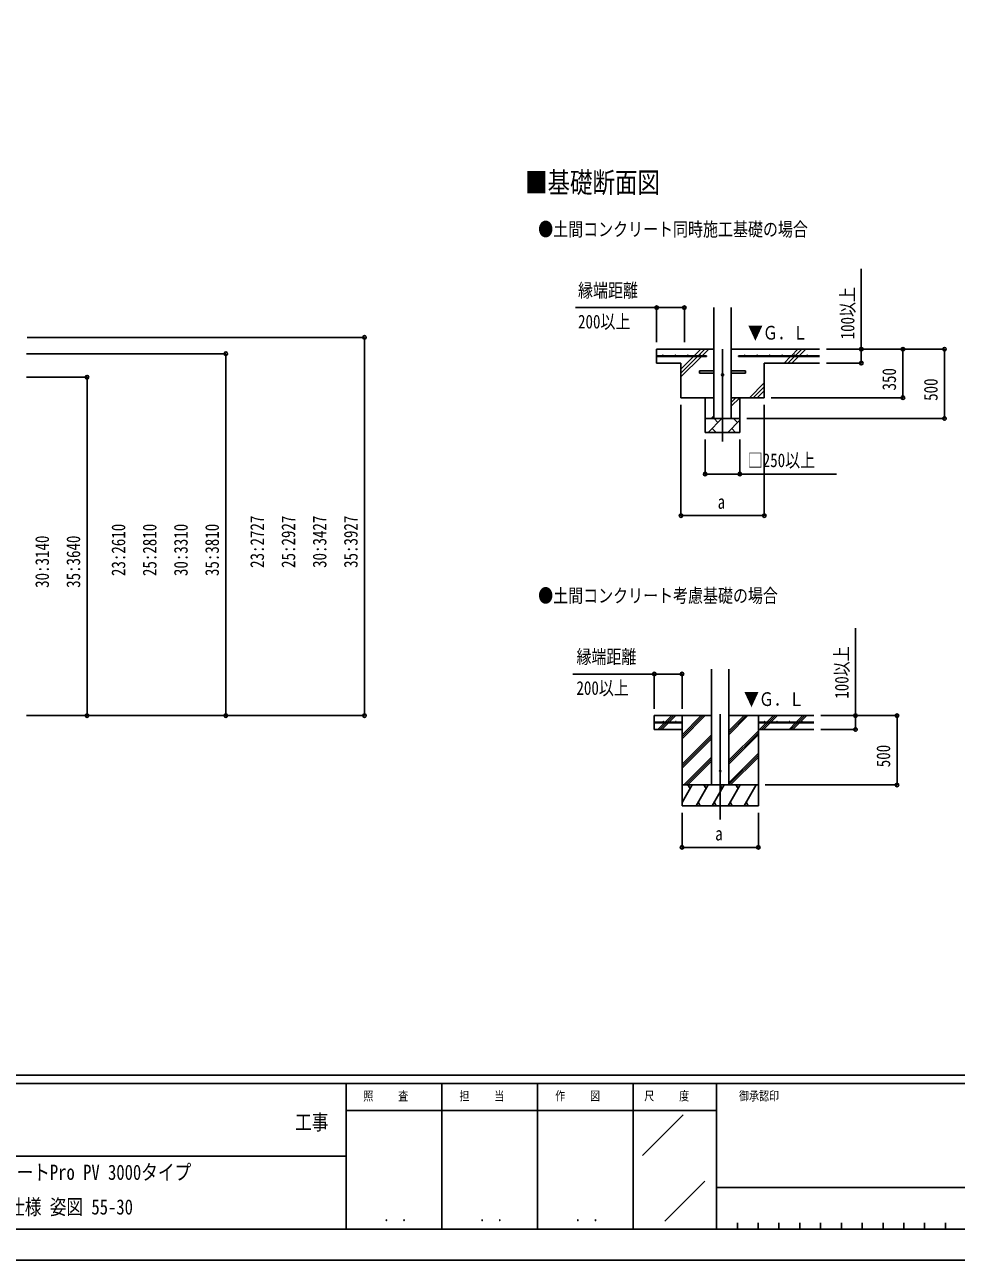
# Model space of a CAD drawing. Units: millimetres, scale not verified. Extents: x -12615 to 12615, y -8910 to 8910.
# Drawn here: x 1568 to 8283, y -8910 to 0 of the extents above; entities that cross this region are included whole.
import ezdxf
from ezdxf.enums import TextEntityAlignment as Align

# ---------------------------------------------------------------- set-up
doc = ezdxf.new("R2010")
doc.units = ezdxf.units.MM
doc.header["$LTSCALE"] = 40
for name, color, linetype in [('0-2_USER1', 3, 'Continuous'), ('0-3_YKK_12', 2, 'Continuous'), ('0-4_YKK_13', 4, 'Continuous'), ('0-5_YKK_A1', 4, 'Continuous'), ('0-6_YKK_D', 6, 'Continuous'), ('0-7_YKK_ZWAK', 7, 'Continuous')]:
    doc.layers.add(name, color=color, linetype=linetype)
doc.styles.add('ＭＳ ゴシック', font='')
doc.styles.get('ＭＳ ゴシック').set_extended_font_data('MS Gothic')

msp = doc.modelspace()

# ---------------------------------------------------------------- linework, layer by layer
at = {"layer": '0-3_YKK_12'}
for p, q in [((6598.36, -2340.08), (6598.36, -3006.03)), ((6581.3, -4972.97), (6581.3, -5732.18))]:
    msp.add_line(p, q, dxfattribs=at)
at = {"layer": '0-4_YKK_13'}
for p, q in [((6433.36, -2497.08), (6535.86, -2497.08)), ((6433.36, -2513.08), (6433.36, -2497.08)), ((6433.36, -2513.08), (6535.86, -2513.08)), ((6660.86, -2497.08), (6763.36, -2497.08)), ((6660.86, -2513.08), (6763.36, -2513.08)), ((6763.36, -2497.08), (6763.36, -2513.08))]:
    msp.add_line(p, q, dxfattribs=at)
for centre, radius in [((6598.36, -2525.08), 8), ((6581.3, -5382.18), 5)]:
    msp.add_circle(centre, radius, dxfattribs=at)
at = {"layer": '0-5_YKK_A1'}
for p, q in [((6535.86, -2840.08), (6535.86, -2040.08)), ((6660.86, -2040.08), (6660.86, -2840.08)), ((6535.86, -2340.08), (6123.36, -2340.08)), ((6123.36, -2340.08), (6123.36, -2440.08)), ((6483.36, -2387.58), (6123.36, -2387.58)), ((6483.36, -2392.58), (6123.36, -2392.58)), ((6298.36, -2540.08), (6445.86, -2392.58)), ((6298.36, -2483.52), (6389.3, -2392.58)), ((6298.36, -2511.8), (6417.58, -2392.58)), ((6394.3, -2387.58), (6441.8, -2340.08)), ((6422.58, -2387.58), (6470.08, -2340.08)), ((6450.86, -2387.58), (6498.36, -2340.08)), ((6483.36, -2387.58), (6483.36, -2392.58)), ((7298.36, -2340.08), (6660.86, -2340.08)), ((6713.36, -2387.58), (7298.36, -2387.58)), ((6713.36, -2387.58), (6713.36, -2392.58)), ((6713.36, -2392.58), (7298.36, -2392.58)), ((7041.8, -2440.08), (7089.3, -2392.58)), ((7070.08, -2440.08), (7117.58, -2392.58)), ((7094.3, -2387.58), (7141.8, -2340.08)), ((7098.36, -2440.08), (7145.86, -2392.58)), ((7122.58, -2387.58), (7170.08, -2340.08)), ((7150.86, -2387.58), (7198.36, -2340.08)), ((6298.36, -2440.08), (6123.36, -2440.08)), ((6298.36, -2440.08), (6298.36, -2690.08)), ((7298.36, -2440.08), (6898.36, -2440.08)), ((6898.36, -2440.08), (6898.36, -2690.08)), ((6791.8, -2690.08), (6898.36, -2583.52)), ((6820.08, -2690.08), (6898.36, -2611.8)), ((6848.36, -2690.08), (6898.36, -2640.08)), ((6535.86, -2690.08), (6298.36, -2690.08)), ((6473.36, -2690.08), (6473.36, -2940.08)), ((6660.86, -2751.75), (6722.53, -2690.08)), ((6660.86, -2723.47), (6694.25, -2690.08)), ((6898.36, -2690.08), (6660.86, -2690.08)), ((6723.36, -2690.08), (6723.36, -2940.08)), ((6723.36, -2840.08), (6473.36, -2840.08)), ((6494.1, -2940.08), (6594.1, -2840.08)), ((6515.96, -2840.08), (6535.86, -2820.18)), ((6565.55, -2868.64), (6536.99, -2840.08)), ((6706.97, -2868.64), (6678.42, -2840.08)), ((6723.36, -2940.08), (6473.36, -2940.08)), ((6522.65, -2911.53), (6551.21, -2940.08)), ((6635.52, -2940.08), (6723.36, -2852.24)), ((6664.08, -2911.53), (6692.63, -2940.08)), ((6518.8, -5482.18), (6518.8, -4646.83)), ((6643.8, -5482.18), (6643.8, -4646.83)), ((6185.27, -5029.68), (6232.77, -4982.18)), ((6199.41, -5029.68), (6246.91, -4982.18)), ((6213.55, -5029.68), (6261.05, -4982.18)), ((6306.3, -4982.18), (6306.3, -5632.18)), ((6306.3, -5149.06), (6473.19, -4982.18)), ((6306.3, -5134.92), (6459.04, -4982.18)), ((6306.3, -5120.78), (6444.9, -4982.18)), ((6643.8, -5119.93), (6781.55, -4982.18)), ((6643.8, -5105.79), (6767.41, -4982.18)), ((6643.8, -5091.65), (6753.27, -4982.18)), ((6643.8, -4982.18), (7256.3, -4982.18)), ((6856.3, -4982.18), (6856.3, -5632.18)), ((6917.9, -5029.68), (6965.4, -4982.18)), ((6932.04, -5029.68), (6979.54, -4982.18)), ((6946.18, -5029.68), (6993.69, -4982.18)), ((7130.03, -5029.68), (7177.53, -4982.18)), ((7144.17, -5029.68), (7191.68, -4982.18)), ((7158.32, -5029.68), (7205.82, -4982.18)), ((6306.3, -5029.68), (6106.3, -5029.68)), ((6306.3, -5034.68), (6106.3, -5034.68)), ((6134.17, -5080.78), (6180.27, -5034.68)), ((6146.91, -5082.18), (6194.41, -5034.68)), ((6161.05, -5082.18), (6208.55, -5034.68)), ((6306.3, -5029.68), (6306.3, -5034.68)), ((6856.3, -5029.68), (7256.3, -5029.68)), ((6856.3, -5029.68), (6856.3, -5034.68)), ((6856.3, -5034.68), (7256.3, -5034.68)), ((6865.4, -5082.18), (6912.9, -5034.68)), ((6879.54, -5082.18), (6927.04, -5034.68)), ((6893.68, -5082.18), (6941.18, -5034.68)), ((7077.53, -5082.18), (7125.03, -5034.68)), ((7091.67, -5082.18), (7139.17, -5034.68)), ((7105.82, -5082.18), (7153.32, -5034.68)), ((6306.3, -5082.18), (6106.3, -5082.18)), ((6306.3, -5332.91), (6518.8, -5120.41)), ((6306.3, -5347.05), (6518.8, -5134.55)), ((6306.3, -5361.19), (6518.8, -5148.7)), ((6643.8, -5303.78), (6856.3, -5091.28)), ((6643.8, -5317.92), (6856.3, -5105.42)), ((6643.8, -5332.06), (6856.3, -5119.56)), ((6856.3, -5082.18), (7256.3, -5082.18)), ((6643.8, -5465.91), (6856.3, -5253.41)), ((6319.16, -5482.18), (6518.8, -5282.54)), ((6333.3, -5482.18), (6518.8, -5296.68)), ((6347.45, -5482.18), (6518.8, -5310.83)), ((6643.8, -5480.05), (6856.3, -5267.55)), ((6655.81, -5482.18), (6856.3, -5281.69)), ((6856.3, -5482.18), (6306.3, -5482.18)), ((6306.3, -5607.63), (6378.73, -5482.18)), ((6363.73, -5508.17), (6348.73, -5482.18)), ((6407.6, -5632.18), (6494.2, -5482.18)), ((6479.2, -5508.16), (6464.2, -5482.18)), ((6523.07, -5632.18), (6609.67, -5482.18)), ((6594.67, -5508.17), (6579.67, -5482.18)), ((6638.54, -5632.18), (6725.14, -5482.18)), ((6710.14, -5508.17), (6695.14, -5482.18)), ((6754.01, -5632.18), (6840.61, -5482.18)), ((6810.61, -5482.18), (6810.61, -5482.18)), ((6422.6, -5606.2), (6437.6, -5632.18)), ((6538.07, -5606.2), (6553.07, -5632.18)), ((6653.54, -5606.2), (6668.54, -5632.18)), ((6769.01, -5606.2), (6784.01, -5632.18)), ((6306.3, -5632.18), (6856.3, -5632.18))]:
    msp.add_line(p, q, dxfattribs=at)
msp.add_lwpolyline([(6518.8, -4982.18), (6106.3, -4982.18), (6106.3, -5082.18)], dxfattribs=at)
for centre in [(6168.36, -2385.08), (6258.36, -2385.08), (6348.36, -2385.08), (6438.36, -2385.08), (6758.36, -2385.08), (6848.36, -2385.08), (6938.36, -2385.08), (7028.36, -2385.08), (7118.36, -2385.08), (7208.36, -2385.08), (6171.3, -5027.18), (6261.3, -5027.18), (6901.3, -5027.18), (6991.3, -5027.18), (7081.3, -5027.18), (7171.3, -5027.18)]:
    msp.add_circle(centre, 2.5, dxfattribs=at)
at = {"layer": '0-6_YKK_D'}
for p, q in [((6123.36, -2040.08), (5538.03, -2040.08)), ((6123.36, -2290.08), (6123.36, -2039.08)), ((6123.36, -2040.08), (6323.36, -2040.08)), ((6323.36, -2290.08), (6323.36, -2039.08)), ((1585.17, -2254.77), (4018.56, -2254.77)), ((4017.56, -4982.18), (4017.56, -2254.77)), ((1581.4, -2372.18), (3018.56, -2372.18)), ((3017.56, -4982.18), (3017.56, -2372.18)), ((7348.36, -2340.08), (7599.36, -2340.08)), ((7348.36, -2340.08), (8199.36, -2340.08)), ((7348.36, -2340.08), (7899.36, -2340.08)), ((7898.36, -2340.08), (7898.36, -2690.08)), ((8198.36, -2840.08), (8198.36, -2340.08)), ((7348.36, -2440.08), (7599.36, -2440.08)), ((1581.4, -2542.18), (2018.56, -2542.18)), ((2017.56, -4982.18), (2017.56, -2542.18)), ((6298.36, -2740.08), (6298.36, -3541.08)), ((6899.36, -2740.08), (6899.36, -3541.08)), ((6948.36, -2690.08), (7899.36, -2690.08)), ((6773.36, -2840.08), (8199.36, -2840.08)), ((6473.36, -2990.08), (6473.36, -3241.08)), ((6723.36, -2990.08), (6723.36, -3241.08)), ((6298.36, -3540.08), (6899.36, -3540.08)), ((6106.3, -4682.18), (5519.71, -4682.18)), ((6106.3, -4932.18), (6106.3, -4681.18)), ((6106.3, -4682.18), (6306.3, -4682.18)), ((6306.3, -4932.18), (6306.3, -4681.18)), ((1581.4, -4982.18), (2018.56, -4982.18)), ((1581.4, -4982.18), (4018.56, -4982.18)), ((1582.4, -4982.18), (3018.56, -4982.18)), ((7306.3, -4982.18), (7857.3, -4982.18)), ((7306.3, -4982.18), (7557.3, -4982.18)), ((7856.3, -5482.18), (7856.3, -4982.18)), ((7306.3, -5082.18), (7557.3, -5082.18)), ((6906.3, -5482.18), (7857.3, -5482.18)), ((6306.3, -5682.18), (6306.3, -5933.18)), ((6856.3, -5682.18), (6856.3, -5933.18)), ((6306.3, -5932.18), (6856.3, -5932.18))]:
    msp.add_line(p, q, dxfattribs=at)
for points in [[(7598.36, -2440.08), (7598.36, -2340.08), (7598.36, -1759.48)], [(6473.36, -3240.08), (6723.36, -3240.08), (7419.16, -3240.08)], [(7556.3, -5082.18), (7556.3, -4982.18), (7556.3, -4350.58)]]:
    msp.add_lwpolyline(points, dxfattribs=at)
for centre in [(6123.36, -2040.08), (6323.36, -2040.08), (4017.56, -2254.77), (3017.56, -2372.18), (7598.36, -2340.08), (7898.36, -2340.08), (8198.36, -2340.08), (7598.36, -2440.08), (2017.56, -2542.18), (7898.36, -2690.08), (8198.36, -2840.08), (6473.36, -3240.08), (6723.36, -3240.08), (6298.36, -3540.08), (6899.36, -3540.08), (6106.3, -4682.18), (6306.3, -4682.18), (2017.56, -4982.18), (3017.56, -4982.18), (4017.56, -4982.18), (7556.3, -4982.18), (7856.3, -4982.18), (7556.3, -5082.18), (7856.3, -5482.18), (6306.3, -5932.18), (6856.3, -5932.18)]:
    msp.add_circle(centre, 12.75, dxfattribs=at)
at = {"layer": '0-7_YKK_ZWAK'}
for p, q in [((11685.06, -7575), (-11714.94, -7575)), ((3885.06, -7635), (-14.94, -7635)), ((4575.06, -7635), (4575.06, -8685)), ((5265.06, -7635), (5265.06, -8685)), ((5955.06, -7635), (5955.06, -8685)), ((6555.06, -7635), (5955.06, -7635)), ((9652.56, -7635), (6555.06, -7635)), ((6555.06, -7635), (6555.06, -8685)), ((5955.06, -7830), (3885.06, -7830)), ((5955.06, -7830), (6555.06, -7830)), ((6021.31, -8154.87), (6315.11, -7861.08)), ((-14.94, -8160), (3885.06, -8160)), ((6182.02, -8627.97), (6470.68, -8339.3)), ((6555.06, -8385), (9652.56, -8385)), ((6705.06, -8640), (6705.06, -8685)), ((6855.06, -8640), (6855.06, -8685)), ((7005.06, -8640), (7005.06, -8685)), ((7155.06, -8640), (7155.06, -8685)), ((7305.06, -8640), (7305.06, -8685)), ((7455.06, -8640), (7455.06, -8685)), ((7605.06, -8640), (7605.06, -8685)), ((7755.06, -8640), (7755.06, -8685)), ((7905.06, -8640), (7905.06, -8685)), ((8055.06, -8640), (8055.06, -8685)), ((8205.06, -8640), (8205.06, -8685)), ((-14.94, -8685), (3885.06, -8685)), ((3885.06, -8685), (5955.06, -8685)), ((5955.06, -8685), (6555.06, -8685)), ((6555.06, -8685), (9652.56, -8685))]:
    msp.add_line(p, q, dxfattribs=at)
msp.add_lwpolyline([(-12615, -8910), (12615, -8910), (12615, 8910), (-12615, 8910)], close=True, dxfattribs=at)
msp.add_lwpolyline([(5955.06, -7635), (3885.06, -7635), (3885.06, -8685)], dxfattribs=at)

# ---------------------------------------------------------------- texts
at = {"layer": '0-2_USER1', "style": 'ＭＳ ゴシック', "width": 0.8}
for s, height, p in [('■基礎断面図', 148.5, (5174.73, -1256.35)), ('●土間コンクリート同時施工基礎の場合', 98.97, (5269.48, -1554.26)), ('●土間コンクリート考慮基礎の場合', 98.97, (5269.48, -4196.36)), ('カーポート ジーポートPro PV 3000タイプ', 110, (489.47, -8363.23)), ('1台用 単体 柱8本仕様 姿図 55-30', 110, (489.47, -8613.23))]:
    msp.add_text(s, height=height, dxfattribs=at).set_placement(p, align=Align.BOTTOM_LEFT)
at = {"layer": '0-5_YKK_A1', "style": 'ＭＳ ゴシック', "width": 0.8}
for p in [(6780.98, -2300.49), (6752.9, -4942.58)]:
    msp.add_text('▼Ｇ．Ｌ', height=98.97, dxfattribs=at).set_placement(p, align=Align.BOTTOM_LEFT)
at = {"layer": '0-6_YKK_D', "style": 'ＭＳ ゴシック', "width": 0.8}
for s, p in [('縁端距離', (5556.7, -1995.08)), ('200以上', (5556.7, -2220.08)), ('□250以上', (6779.96, -3220.08)), ('a', (6562.86, -3520.08)), ('縁端距離', (5545.21, -4637.18)), ('200以上', (5545.21, -4862.18)), ('a', (6545.3, -5912.18))]:
    msp.add_text(s, height=98.97, dxfattribs=at).set_placement(p, align=Align.BOTTOM_LEFT)
for s, p in [('100以上', (7578.36, -2269.08)), ('350', (7878.36, -2637.48)), ('500', (8178.36, -2712.48)), ('23:2727', (3322.56, -3917.28)), ('25:2927', (3547.56, -3917.28)), ('30:3427', (3772.56, -3917.28)), ('35:3927', (3997.56, -3917.28)), ('23:2610', (2322.56, -3975.98)), ('25:2810', (2547.56, -3975.98)), ('30:3310', (2772.56, -3975.98)), ('35:3810', (2997.56, -3975.98)), ('30:3140', (1772.56, -4060.98)), ('35:3640', (1997.56, -4060.98)), ('100以上', (7536.3, -4860.18)), ('500', (7836.3, -5354.58))]:
    msp.add_text(s, height=98.97, rotation=90, dxfattribs=at).set_placement(p, align=Align.BOTTOM_LEFT)
at = {"layer": '0-7_YKK_ZWAK', "style": 'ＭＳ ゴシック', "width": 0.8}
for s, height, p in [('照     査', 65.98, (4009.26, -7777.5)), ('担     当', 65.98, (4701.66, -7777.5)), ('作     図', 65.98, (5391.66, -7777.5)), ('尺     度', 65.98, (6034.26, -7777.5)), ('御承認印', 65.98, (6717.41, -7777.5)), ('工事', 110, (3517, -8002.39)), ('． ．', 77.75, (4155, -8653.06)), ('． ．', 77.75, (4845, -8653.06)), ('． ．', 77.75, (5535, -8653.06))]:
    msp.add_text(s, height=height, dxfattribs=at).set_placement(p, align=Align.BOTTOM_LEFT)

doc.saveas('drawing.dxf')
